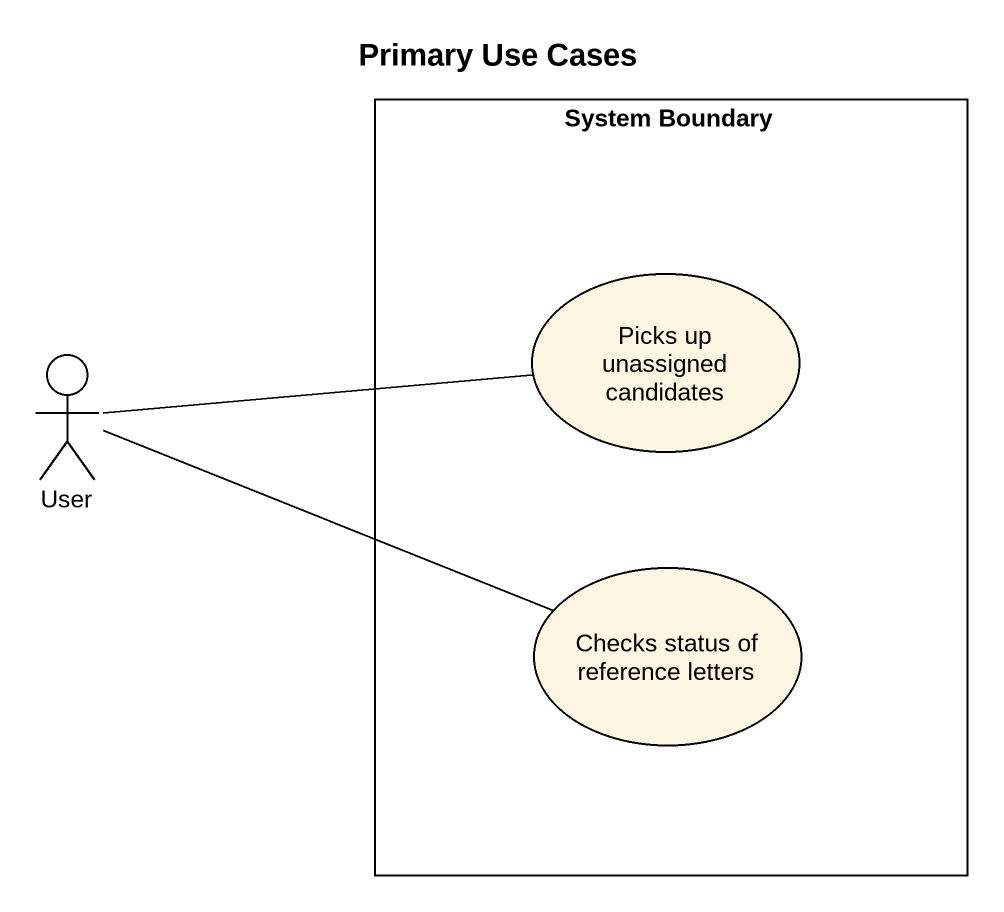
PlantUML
@startuml
title Primary Use Cases
rectangle "System Boundary" as System_Boundary {
  usecase "Picks up unassigned candidates" as Picks_up_unassigned
  usecase "Checks status of reference letters" as Checks_status_of_reference
}
actor User
User -right- Picks_up_unassigned
User -right- Checks_status_of_reference
@enduml
